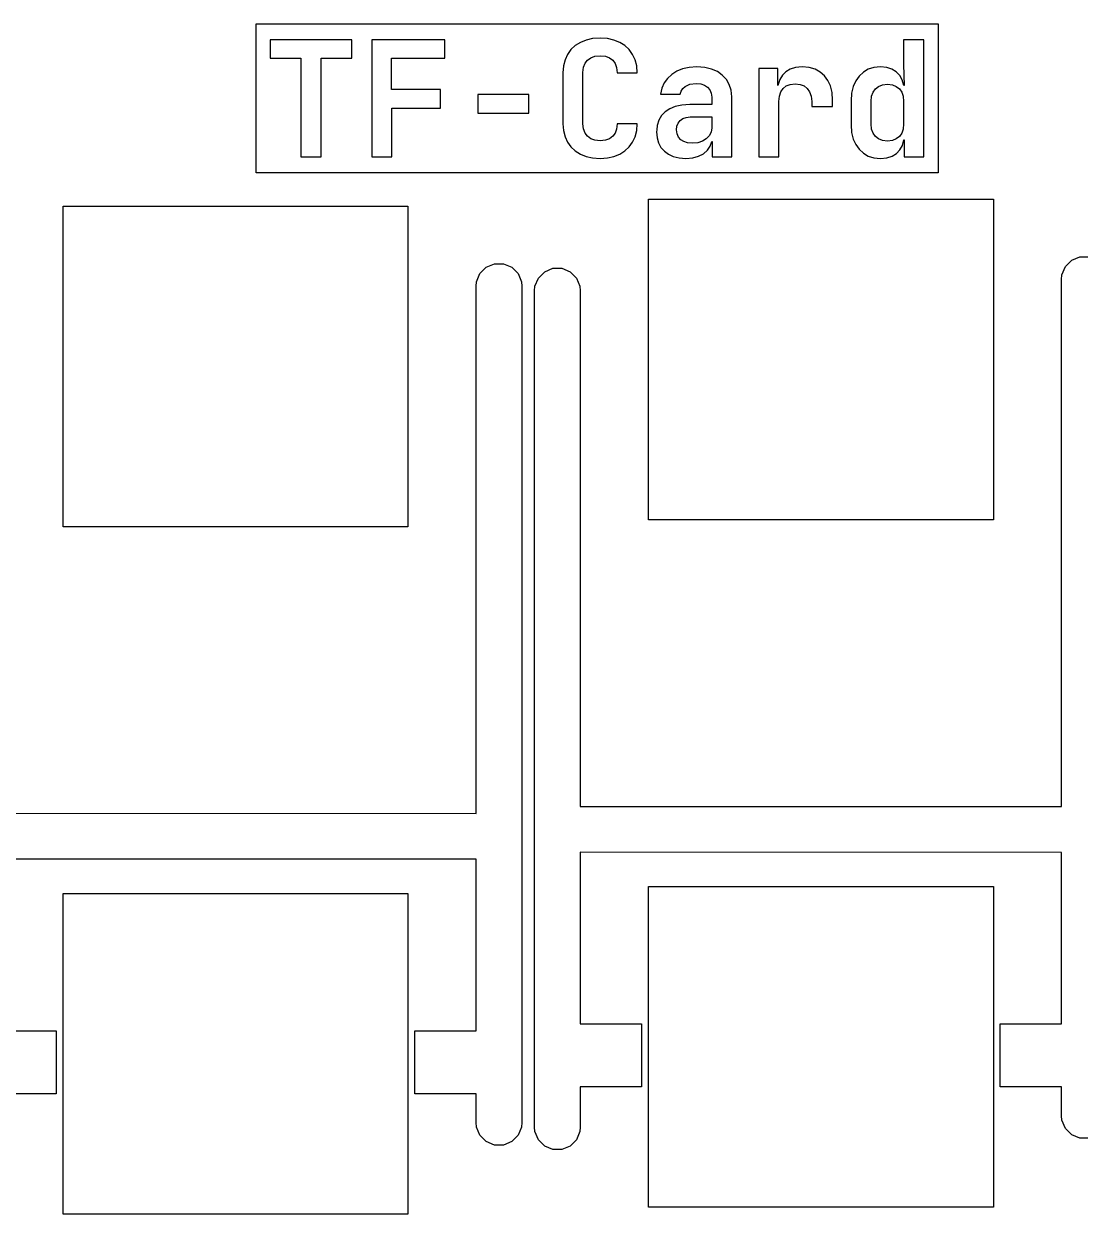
# Model space of a CAD drawing. Extents: x 76 to 193, y -170 to -23.
# Drawn here: x 143.69 to 152.91, y -105.48 to -95.09 of the extents above; entities that cross this region are included whole.
import ezdxf

# ---------------------------------------------------------------- set-up
doc = ezdxf.new("R2010")
doc.units = 0
doc.layers.add('BLACK', color=7, linetype='CONTINUOUS')

msp = doc.modelspace()

# ---------------------------------------------------------------- linework, layer by layer
at = {"layer": 'BLACK', "linetype": 'Continuous'}
for p, q in [((145.713857, -96.384552), (145.713857, -95.085285)), ((145.713857, -95.085285), (151.666501, -95.085285)), ((151.666501, -95.085285), (151.666501, -96.384552)), ((146.549543, -95.224268), (145.838857, -95.224268)), ((145.838857, -95.224268), (145.838857, -95.386567)), ((146.549543, -95.386567), (146.549543, -95.224268)), ((147.360796, -95.224268), (146.725642, -95.224268)), ((146.725642, -95.224268), (146.725642, -96.24557)), ((147.360796, -95.386567), (147.360796, -95.224268)), ((148.545374, -95.247349), (148.500177, -95.275765)), ((148.595138, -95.22727), (148.545374, -95.247349)), ((148.652059, -95.214697), (148.595138, -95.22727)), ((148.717443, -95.210285), (148.652059, -95.214697)), ((148.781875, -95.214676), (148.717443, -95.210285)), ((148.838355, -95.227229), (148.781875, -95.214676)), ((148.888107, -95.247349), (148.838355, -95.227229)), ((148.933386, -95.275743), (148.888107, -95.247349)), ((151.541501, -95.224268), (151.366623, -95.224268)), ((151.366623, -95.224268), (151.366623, -95.439751)), ((151.541501, -96.24557), (151.541501, -95.224268)), ((148.432778, -95.352312), (148.411055, -95.399042)), ((148.462908, -95.310588), (148.432778, -95.352312)), ((148.500177, -95.275765), (148.462908, -95.310588)), ((148.635257, -95.381658), (148.67135, -95.368811)), ((148.67135, -95.368811), (148.717443, -95.364158)), ((148.717443, -95.364158), (148.763504, -95.368907)), ((148.763504, -95.368907), (148.799345, -95.381998)), ((148.970909, -95.310567), (148.933386, -95.275743)), ((149.001436, -95.352312), (148.970909, -95.310567)), ((149.023574, -95.399086), (149.001436, -95.352312)), ((145.838857, -95.386567), (146.106059, -95.386567)), ((146.106059, -95.386567), (146.106059, -96.24557)), ((146.282341, -96.24557), (146.282341, -95.386567)), ((146.282341, -95.386567), (146.549543, -95.386567)), ((146.897711, -95.659387), (146.897711, -95.386567)), ((146.897711, -95.386567), (147.360796, -95.386567)), ((148.397599, -95.452005), (148.392905, -95.512475)), ((148.411055, -95.399042), (148.397599, -95.452005)), ((148.567783, -95.51107), (148.57261, -95.465113)), ((148.57261, -95.465113), (148.585902, -95.429539)), ((148.585902, -95.429539), (148.606923, -95.401955)), ((148.606923, -95.401955), (148.635257, -95.381658)), ((148.799345, -95.381998), (148.827291, -95.402687)), ((148.827291, -95.402687), (148.847948, -95.430627)), ((148.847948, -95.430627), (148.861018, -95.466449)), ((148.861018, -95.466449), (148.865759, -95.512475)), ((149.037268, -95.452045), (149.023574, -95.399086)), ((149.042041, -95.512475), (149.037268, -95.452045)), ((149.436803, -95.479099), (149.38654, -95.49915)), ((149.494468, -95.46652), (149.436803, -95.479099)), ((149.560874, -95.4621), (149.494468, -95.46652)), ((149.630794, -95.467031), (149.560874, -95.4621)), ((149.690056, -95.480937), (149.630794, -95.467031)), ((149.740427, -95.502926), (149.690056, -95.480937)), ((150.267163, -95.476082), (150.102116, -95.476082)), ((150.102116, -95.476082), (150.102116, -96.24557)), ((150.267163, -95.622994), (150.267163, -95.476082)), ((150.376024, -95.48109), (150.338652, -95.503037)), ((150.422329, -95.467129), (150.376024, -95.48109)), ((150.479838, -95.4621), (150.422329, -95.467129)), ((150.541212, -95.467346), (150.479838, -95.4621)), ((150.593228, -95.48222), (150.541212, -95.467346)), ((151.107075, -95.467378), (151.05808, -95.482511)), ((151.163779, -95.4621), (151.107075, -95.467378)), ((151.219191, -95.467255), (151.163779, -95.4621)), ((151.264682, -95.481718), (151.219191, -95.467255)), ((151.302265, -95.504781), (151.264682, -95.481718)), ((151.366623, -95.439751), (151.37224, -95.622994)), ((148.392905, -95.512475), (148.392905, -95.957363)), ((148.567783, -95.957363), (148.567783, -95.51107)), ((148.865759, -95.512475), (149.042041, -95.512475)), ((149.304309, -95.561623), (149.275636, -95.601695)), ((149.342582, -95.526457), (149.304309, -95.561623)), ((149.38654, -95.49915), (149.342582, -95.526457)), ((149.783318, -95.532747), (149.740427, -95.502926)), ((149.819183, -95.570839), (149.783318, -95.532747)), ((149.844675, -95.614538), (149.819183, -95.570839)), ((150.285194, -95.572383), (150.268568, -95.622994)), ((150.308622, -95.533083), (150.285194, -95.572383)), ((150.338652, -95.503037), (150.308622, -95.533083)), ((150.637626, -95.506062), (150.593228, -95.48222)), ((150.67566, -95.539097), (150.637626, -95.506062)), ((150.705786, -95.57937), (150.67566, -95.539097)), ((150.72798, -95.627177), (150.705786, -95.57937)), ((150.948118, -95.583376), (150.926367, -95.632155)), ((150.977666, -95.541845), (150.948118, -95.583376)), ((151.015288, -95.507141), (150.977666, -95.541845)), ((151.05808, -95.482511), (151.015288, -95.507141)), ((151.332817, -95.536357), (151.302265, -95.504781)), ((151.354697, -95.575229), (151.332817, -95.536357)), ((151.368027, -95.622994), (151.354697, -95.575229)), ((147.324404, -95.659387), (146.897711, -95.659387)), ((147.324404, -95.821686), (147.324404, -95.659387)), ((149.255778, -95.647406), (149.244702, -95.699931)), ((149.275636, -95.601695), (149.255778, -95.647406)), ((149.415367, -95.699931), (149.423469, -95.673031)), ((149.423469, -95.673031), (149.438162, -95.650462)), ((149.438162, -95.650462), (149.460124, -95.631421)), ((149.460124, -95.631421), (149.501398, -95.612887)), ((149.501398, -95.612887), (149.555257, -95.606203)), ((149.555257, -95.606203), (149.596115, -95.610072)), ((149.596115, -95.610072), (149.628636, -95.620793)), ((149.628636, -95.620793), (149.654602, -95.63771)), ((149.654602, -95.63771), (149.674502, -95.660885)), ((149.674502, -95.660885), (149.686675, -95.68948)), ((149.686675, -95.68948), (149.690995, -95.725149)), ((149.860379, -95.66496), (149.844675, -95.614538)), ((149.865872, -95.723745), (149.860379, -95.66496)), ((150.268568, -95.622994), (150.267163, -95.622994)), ((150.281671, -95.716259), (150.294534, -95.678822)), ((150.294534, -95.678822), (150.31473, -95.649617)), ((150.31473, -95.649617), (150.342339, -95.627547)), ((150.342339, -95.627547), (150.376664, -95.613889)), ((150.376664, -95.613889), (150.419693, -95.609012)), ((150.419693, -95.609012), (150.462739, -95.613873)), ((150.462739, -95.613873), (150.49731, -95.627523)), ((150.49731, -95.627523), (150.525328, -95.649617)), ((150.525328, -95.649617), (150.545945, -95.67888)), ((150.545945, -95.67888), (150.559042, -95.716318)), ((150.742037, -95.683994), (150.72798, -95.627177)), ((150.74704, -95.75171), (150.742037, -95.683994)), ((150.912624, -95.689559), (150.907751, -95.757328)), ((150.926367, -95.632155), (150.912624, -95.689559)), ((151.087308, -95.717236), (151.100165, -95.680745)), ((151.100165, -95.680745), (151.120365, -95.652426)), ((151.120365, -95.652426), (151.147866, -95.63118)), ((151.147866, -95.63118), (151.182189, -95.61796)), ((151.182189, -95.61796), (151.225328, -95.613225)), ((151.225328, -95.613225), (151.268397, -95.618045)), ((151.268397, -95.618045), (151.302451, -95.631486)), ((151.302451, -95.631486), (151.329559, -95.653097)), ((151.329559, -95.653097), (151.349459, -95.681785)), ((151.349459, -95.681785), (151.362063, -95.718127)), ((151.37224, -95.622994), (151.368027, -95.622994)), ((148.096516, -95.70274), (147.648819, -95.70274)), ((147.648819, -95.70274), (147.648819, -95.865039)), ((148.096516, -95.865039), (148.096516, -95.70274)), ((149.244702, -95.699931), (149.415367, -95.699931)), ((149.499325, -95.790911), (149.430124, -95.795341)), ((149.690995, -95.790911), (149.499325, -95.790911)), ((149.690995, -95.725149), (149.690995, -95.790911)), ((149.865872, -96.24557), (149.865872, -95.723745)), ((150.276994, -95.764289), (150.281671, -95.716259)), ((150.276994, -96.24557), (150.276994, -95.764289)), ((150.559042, -95.716318), (150.563796, -95.764289)), ((150.563796, -95.764289), (150.563796, -95.807703)), ((150.74704, -95.807703), (150.74704, -95.75171)), ((150.907751, -95.757328), (150.907751, -95.764289)), ((150.907751, -95.764289), (150.907751, -95.965789)), ((151.082629, -95.764289), (151.087308, -95.717236)), ((151.082629, -95.957363), (151.082629, -95.764289)), ((151.362063, -95.718127), (151.366623, -95.764289)), ((151.366623, -95.764289), (151.366623, -95.957363)), ((146.90052, -96.24557), (146.90052, -95.821686)), ((146.90052, -95.821686), (147.324404, -95.821686)), ((147.648819, -95.865039), (148.096516, -95.865039)), ((149.253037, -95.885876), (149.229509, -95.925269)), ((149.285918, -95.852461), (149.253037, -95.885876)), ((149.325217, -95.826884), (149.285918, -95.852461)), ((149.372745, -95.80768), (149.325217, -95.826884)), ((149.430124, -95.795341), (149.372745, -95.80768)), ((150.563796, -95.807703), (150.74704, -95.807703)), ((148.392905, -95.957363), (148.397597, -96.017833)), ((148.572595, -96.003375), (148.567783, -95.957363)), ((148.865759, -95.957363), (148.861017, -96.00343)), ((149.042041, -95.957363), (148.865759, -95.957363)), ((149.037269, -96.017793), (149.042041, -95.957363)), ((149.21488, -95.971834), (149.211277, -96.010547)), ((149.229509, -95.925269), (149.21488, -95.971834)), ((149.384592, -96.010547), (149.388367, -95.97834)), ((149.388367, -95.97834), (149.399112, -95.951714)), ((149.399112, -95.951714), (149.416771, -95.929397)), ((149.416771, -95.929397), (149.439903, -95.912646)), ((149.439903, -95.912646), (149.467904, -95.902293)), ((149.467904, -95.902293), (149.502134, -95.898623)), ((149.502134, -95.898623), (149.690995, -95.898623)), ((149.690995, -95.992351), (149.685708, -96.03022)), ((149.690995, -95.898623), (149.690995, -95.992351)), ((150.907751, -95.965789), (150.912634, -96.033543)), ((151.087308, -96.004458), (151.082629, -95.957363)), ((151.366623, -95.957363), (151.362061, -96.003566)), ((148.397597, -96.017833), (148.411053, -96.070817)), ((148.411053, -96.070817), (148.432778, -96.117586)), ((148.585879, -96.039217), (148.572595, -96.003375)), ((148.606923, -96.067211), (148.585879, -96.039217)), ((148.63531, -96.087897), (148.606923, -96.067211)), ((148.671404, -96.100956), (148.63531, -96.087897)), ((148.717443, -96.105679), (148.671404, -96.100956)), ((148.763509, -96.100937), (148.717443, -96.105679)), ((148.79935, -96.087866), (148.763509, -96.100937)), ((148.827291, -96.067211), (148.79935, -96.087866)), ((148.847945, -96.03927), (148.827291, -96.067211)), ((148.861017, -96.00343), (148.847945, -96.03927)), ((149.001436, -96.117586), (149.023576, -96.070773)), ((149.023576, -96.070773), (149.037269, -96.017793)), ((149.211277, -96.010547), (149.209714, -96.027339)), ((149.209714, -96.027339), (149.21435, -96.080304)), ((149.21435, -96.080304), (149.227527, -96.125373)), ((149.388936, -96.045184), (149.384592, -96.010547)), ((149.401277, -96.073354), (149.388936, -96.045184)), ((149.421656, -96.096581), (149.401277, -96.073354)), ((149.448056, -96.113433), (149.421656, -96.096581)), ((149.6441, -96.090292), (149.611009, -96.110724)), ((149.670315, -96.062376), (149.6441, -96.090292)), ((149.685708, -96.03022), (149.670315, -96.062376)), ((150.912634, -96.033543), (150.926388, -96.090801)), ((150.926388, -96.090801), (150.948139, -96.139333)), ((151.100166, -96.040991), (151.087308, -96.004458)), ((151.120365, -96.069348), (151.100166, -96.040991)), ((151.147861, -96.090558), (151.120365, -96.069348)), ((151.182184, -96.103759), (151.147861, -96.090558)), ((151.225328, -96.108488), (151.182184, -96.103759)), ((151.268397, -96.103668), (151.225328, -96.108488)), ((151.302451, -96.090227), (151.268397, -96.103668)), ((151.329559, -96.068616), (151.302451, -96.090227)), ((151.349456, -96.039926), (151.329559, -96.068616)), ((151.362061, -96.003566), (151.349456, -96.039926)), ((151.355358, -96.147265), (151.368027, -96.098657)), ((151.368027, -96.098657), (151.370836, -96.098657)), ((151.370836, -96.098657), (151.370836, -96.24557)), ((148.432778, -96.117586), (148.462904, -96.159273)), ((148.462904, -96.159273), (148.500172, -96.194077)), ((148.500172, -96.194077), (148.545374, -96.222489)), ((148.888107, -96.222489), (148.93339, -96.194098)), ((148.93339, -96.194098), (148.970912, -96.159293)), ((148.970912, -96.159293), (149.001436, -96.117586)), ((149.227527, -96.125373), (149.248726, -96.16403)), ((149.248726, -96.16403), (149.278224, -96.197332)), ((149.278224, -96.197332), (149.314047, -96.223618)), ((149.481251, -96.124151), (149.448056, -96.113433)), ((149.523078, -96.128028), (149.481251, -96.124151)), ((149.571235, -96.123491), (149.523078, -96.128028)), ((149.611009, -96.110724), (149.571235, -96.123491)), ((149.618943, -96.21968), (149.654695, -96.189496)), ((149.654695, -96.189496), (149.679289, -96.153726)), ((149.679289, -96.153726), (149.693803, -96.111236)), ((149.693803, -96.111236), (149.696551, -96.111236)), ((149.696551, -96.111236), (149.696551, -96.24557)), ((150.948139, -96.139333), (150.977666, -96.18054)), ((150.977666, -96.18054), (151.015242, -96.214892)), ((151.302936, -96.217604), (151.333691, -96.18631)), ((151.333691, -96.18631), (151.355358, -96.147265)), ((146.106059, -96.24557), (146.282341, -96.24557)), ((146.725642, -96.24557), (146.90052, -96.24557)), ((148.545374, -96.222489), (148.595138, -96.242567)), ((148.595138, -96.242567), (148.652059, -96.25514)), ((148.652059, -96.25514), (148.717443, -96.259552)), ((148.717443, -96.259552), (148.781875, -96.255162)), ((148.781875, -96.255162), (148.838355, -96.242609)), ((148.838355, -96.242609), (148.888107, -96.222489)), ((149.314047, -96.223618), (149.356349, -96.242967)), ((149.356349, -96.242967), (149.406382, -96.255205)), ((149.406382, -96.255205), (149.465742, -96.259552)), ((149.465742, -96.259552), (149.526171, -96.254727)), ((149.526171, -96.254727), (149.57663, -96.241165)), ((149.57663, -96.241165), (149.618943, -96.21968)), ((149.696551, -96.24557), (149.865872, -96.24557)), ((150.102116, -96.24557), (150.276994, -96.24557)), ((151.015242, -96.214892), (151.058018, -96.239301)), ((151.058018, -96.239301), (151.107029, -96.254313)), ((151.107029, -96.254313), (151.163779, -96.259552)), ((151.163779, -96.259552), (151.21925, -96.25449)), ((151.21925, -96.25449), (151.264988, -96.240271)), ((151.264988, -96.240271), (151.302936, -96.217604)), ((151.370836, -96.24557), (151.541501, -96.24557)), ((151.666501, -96.384552), (145.713857, -96.384552)), ((149.1395, -99.41507), (149.1395, -96.61607)), ((149.1395, -96.61607), (152.1495, -96.61607)), ((149.1395, -99.41507), (149.1395, -96.61607)), ((149.1395, -96.61607), (152.1495, -96.61607)), ((152.1495, -96.61607), (152.1495, -99.41507)), ((152.1495, -96.61607), (152.1495, -99.41507)), ((144.0295, -99.47507), (144.0295, -96.67607)), ((144.0295, -96.67607), (147.0395, -96.67607)), ((144.0295, -99.47507), (144.0295, -96.67607)), ((144.0295, -96.67607), (147.0395, -96.67607)), ((147.0395, -96.67607), (147.0395, -99.47507)), ((147.0395, -96.67607), (147.0395, -99.47507)), ((152.833386, -97.149276), (152.905482, -97.119413)), ((152.905482, -97.119413), (152.983518, -97.119413)), ((147.668206, -97.264456), (147.723386, -97.209276)), ((147.723386, -97.209276), (147.795482, -97.179413)), ((147.795482, -97.179413), (147.873518, -97.179413)), ((147.873518, -97.179413), (147.945614, -97.209276)), ((147.945614, -97.209276), (148.000794, -97.264456)), ((148.233386, -97.249276), (148.305482, -97.219413)), ((148.305482, -97.219413), (148.383518, -97.219413)), ((148.383518, -97.219413), (148.455614, -97.249276)), ((152.748343, -97.276552), (152.778206, -97.204456)), ((152.778206, -97.204456), (152.833386, -97.149276)), ((147.6345, -97.37557), (147.638343, -97.336552)), ((147.638343, -97.336552), (147.668206, -97.264456)), ((148.000794, -97.264456), (148.030657, -97.336552)), ((148.030657, -97.336552), (148.0345, -97.37557)), ((148.148343, -97.376552), (148.178206, -97.304456)), ((148.178206, -97.304456), (148.233386, -97.249276)), ((148.455614, -97.249276), (148.510794, -97.304456)), ((148.510794, -97.304456), (148.540657, -97.376552)), ((152.7445, -97.31557), (152.748343, -97.276552)), ((152.7445, -101.917004), (152.7445, -97.31557)), ((147.6345, -101.977004), (147.6345, -97.37557)), ((148.0345, -97.37557), (148.0345, -104.67557)), ((148.1445, -97.41557), (148.148343, -97.376552)), ((148.1445, -104.71557), (148.1445, -97.41557)), ((148.540657, -97.376552), (148.5445, -97.41557)), ((148.5445, -97.41557), (148.5445, -101.915635)), ((152.1495, -99.41507), (149.1395, -99.41507)), ((152.1495, -99.41507), (149.1395, -99.41507)), ((147.0395, -99.47507), (144.0295, -99.47507)), ((147.0395, -99.47507), (144.0295, -99.47507)), ((148.5445, -101.915635), (152.7445, -101.917004)), ((143.4345, -101.975635), (147.6345, -101.977004)), ((152.7445, -102.317004), (148.5445, -102.315635)), ((148.5445, -102.315635), (148.5445, -103.81357)), ((152.7445, -103.81357), (152.7445, -102.317004)), ((147.6345, -102.377004), (143.4345, -102.375635)), ((147.6345, -103.87357), (147.6345, -102.377004)), ((149.1395, -105.41507), (149.1395, -102.61607)), ((149.1395, -102.61607), (152.1495, -102.61607)), ((149.1395, -105.41507), (149.1395, -102.61607)), ((149.1395, -102.61607), (152.1495, -102.61607)), ((152.1495, -102.61607), (152.1495, -105.41507)), ((152.1495, -102.61607), (152.1495, -105.41507)), ((144.0295, -105.47507), (144.0295, -102.67607)), ((144.0295, -102.67607), (147.0395, -102.67607)), ((144.0295, -105.47507), (144.0295, -102.67607)), ((144.0295, -102.67607), (147.0395, -102.67607)), ((147.0395, -102.67607), (147.0395, -105.47507)), ((147.0395, -102.67607), (147.0395, -105.47507)), ((143.4345, -103.87357), (143.9695, -103.87357)), ((143.9695, -103.87357), (143.9695, -104.42357)), ((147.0995, -104.42357), (147.0995, -103.87357)), ((147.0995, -103.87357), (147.6345, -103.87357)), ((148.5445, -103.81357), (149.0795, -103.81357)), ((149.0795, -103.81357), (149.0795, -104.36357)), ((152.2095, -104.36357), (152.2095, -103.81357)), ((152.2095, -103.81357), (152.7445, -103.81357)), ((149.0795, -104.36357), (148.5445, -104.36357)), ((148.5445, -104.36357), (148.5445, -104.71557)), ((152.7445, -104.36357), (152.2095, -104.36357)), ((152.7445, -104.61557), (152.7445, -104.36357)), ((143.9695, -104.42357), (143.4345, -104.42357)), ((147.6345, -104.42357), (147.0995, -104.42357)), ((147.6345, -104.67557), (147.6345, -104.42357)), ((152.748343, -104.654588), (152.7445, -104.61557)), ((147.638343, -104.714588), (147.6345, -104.67557)), ((147.668206, -104.786684), (147.638343, -104.714588)), ((148.030657, -104.714588), (148.000794, -104.786684)), ((148.0345, -104.67557), (148.030657, -104.714588)), ((148.148343, -104.754588), (148.1445, -104.71557)), ((148.5445, -104.71557), (148.540657, -104.754588)), ((152.778206, -104.726684), (152.748343, -104.654588)), ((152.833386, -104.781864), (152.778206, -104.726684)), ((147.723386, -104.841864), (147.668206, -104.786684)), ((148.000794, -104.786684), (147.945614, -104.841864)), ((148.178206, -104.826684), (148.148343, -104.754588)), ((148.233386, -104.881864), (148.178206, -104.826684)), ((148.510794, -104.826684), (148.455614, -104.881864)), ((148.540657, -104.754588), (148.510794, -104.826684)), ((152.905482, -104.811727), (152.833386, -104.781864)), ((152.983518, -104.811727), (152.905482, -104.811727)), ((147.795482, -104.871727), (147.723386, -104.841864)), ((147.873518, -104.871727), (147.795482, -104.871727)), ((147.945614, -104.841864), (147.873518, -104.871727)), ((148.305482, -104.911727), (148.233386, -104.881864)), ((148.383518, -104.911727), (148.305482, -104.911727)), ((148.455614, -104.881864), (148.383518, -104.911727)), ((152.1495, -105.41507), (149.1395, -105.41507)), ((152.1495, -105.41507), (149.1395, -105.41507)), ((147.0395, -105.47507), (144.0295, -105.47507)), ((147.0395, -105.47507), (144.0295, -105.47507))]:
    msp.add_line(p, q, dxfattribs=at)

doc.saveas('drawing.dxf')
